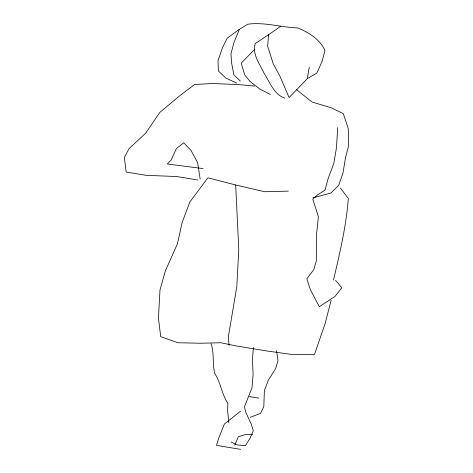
<?xml version="1.0" encoding="UTF-8"?>
<svg xmlns="http://www.w3.org/2000/svg" width="473" height="473" viewBox="0 0 473 473"><rect width="100%" height="100%" fill="white"/><g stroke="black" fill="none" stroke-linecap="round" stroke-linejoin="round"><path stroke-width="0.71" d="M337.728 127.592L336.427 148.043L333.885 163.126L327.996 178.948L325.04 190.087L317.821 194.705L312.789 199.044L318.394 216.764L316.579 233.904L316.307 260.995L313.776 269.616L306.859 278.81L310.383 289.73L319.334 306.717L335.038 296.394L341.849 287.832L335.594 280.335M280.655 26.322L268.546 34.742L267.683 46.23L273.288 63.95L279.845 76.017L289.092 97.574L307.326 78.63L316.851 73.102L321.995 61.679L324.951 50.54C319.878 39.135 308.757 32.43 297.618 27.925C280.879 27.328 264.59 21.929 247.775 24.2L239.397 29.273L227.152 38.224L222.215 48.394L218.006 60.615L218.396 71.015L225.804 78.057L236.766 83.1M253.392 347.478L252.422 359.592L253.12 374.563L251.938 387.937L244.476 406.727L245.718 412.101L251.228 423.991L253.303 430.797L249.833 438.619L245.428 445.643L236.961 444.886L231.013 441.965M284.705 98.142C273.743 94.204 269.994 82.397 264.171 73.421C259.919 64.145 251.943 54.306 255.254 43.522L268.546 34.742M307.326 78.63L309.23 67.32M333.506 279.992C339.785 253.108 346.266 226.053 348.329 198.465L340.412 188.112M331.159 300.272L325.04 323.81L314.515 354.366L290.895 354.33L265.72 350.812L235.418 345.793L220.897 342.748L200.41 343.232L177.943 342.742L160.708 336.658L158.455 318.199L159.98 290.026L165.355 270.893L177.44 243.82L182.087 222.629L189.874 201.953L207.907 177.807L235.69 184.99L264.626 191.719L288.353 191.122M239.397 29.273L233.934 42.582L230.978 53.721L231.587 62.862L233.857 74.864L240.325 81.102M234.768 445.17L238.339 436.715L245.138 434.616L252.665 434.569M254.19 49.807L241.2 63.163L244.624 74.71L249.939 81.403L259.435 88.788L270.29 94.464M240.491 411.232L224.368 424.068L218.792 438.004L216.474 445.371L240.509 449.35M250.199 417.363L260.552 413.26L263.81 406.697L264.372 390.639L268.262 380.304L275.605 368.597L278.029 360.597L276.48 350.653M313.002 197.785L330.994 193.014L338.745 185.25L342.955 173.029L345.603 157.314L348.66 145.548L348.282 128.691L343.303 113.656L331.402 107.809L311.973 102.008L296.63 89.746M254.527 86.039L237.6 84.531L211.993 83.52L194.639 84.525L179.876 95.647L159.874 112.361L145.613 133.256L129.064 148.605L124.34 157.515L126.185 172.03L146.039 175.317L176.973 176.559L197.868 180.018M203.012 168.595L167.282 163.977L171.155 160.093L176.305 148.67L183.737 142.799L191.039 150.467L197.596 162.535L200.168 179.107M249.407 396.563L258.814 398.118M211.07 343.705C214.293 353.384 212.418 363.583 214.659 373.368C220.85 382.663 221.636 394.086 227.862 403.327L227.637 411.043L228.861 422.874M229.044 345.385L228.329 336.871L236.813 286.597L238.776 249.454L235.69 184.99"/></g></svg>
